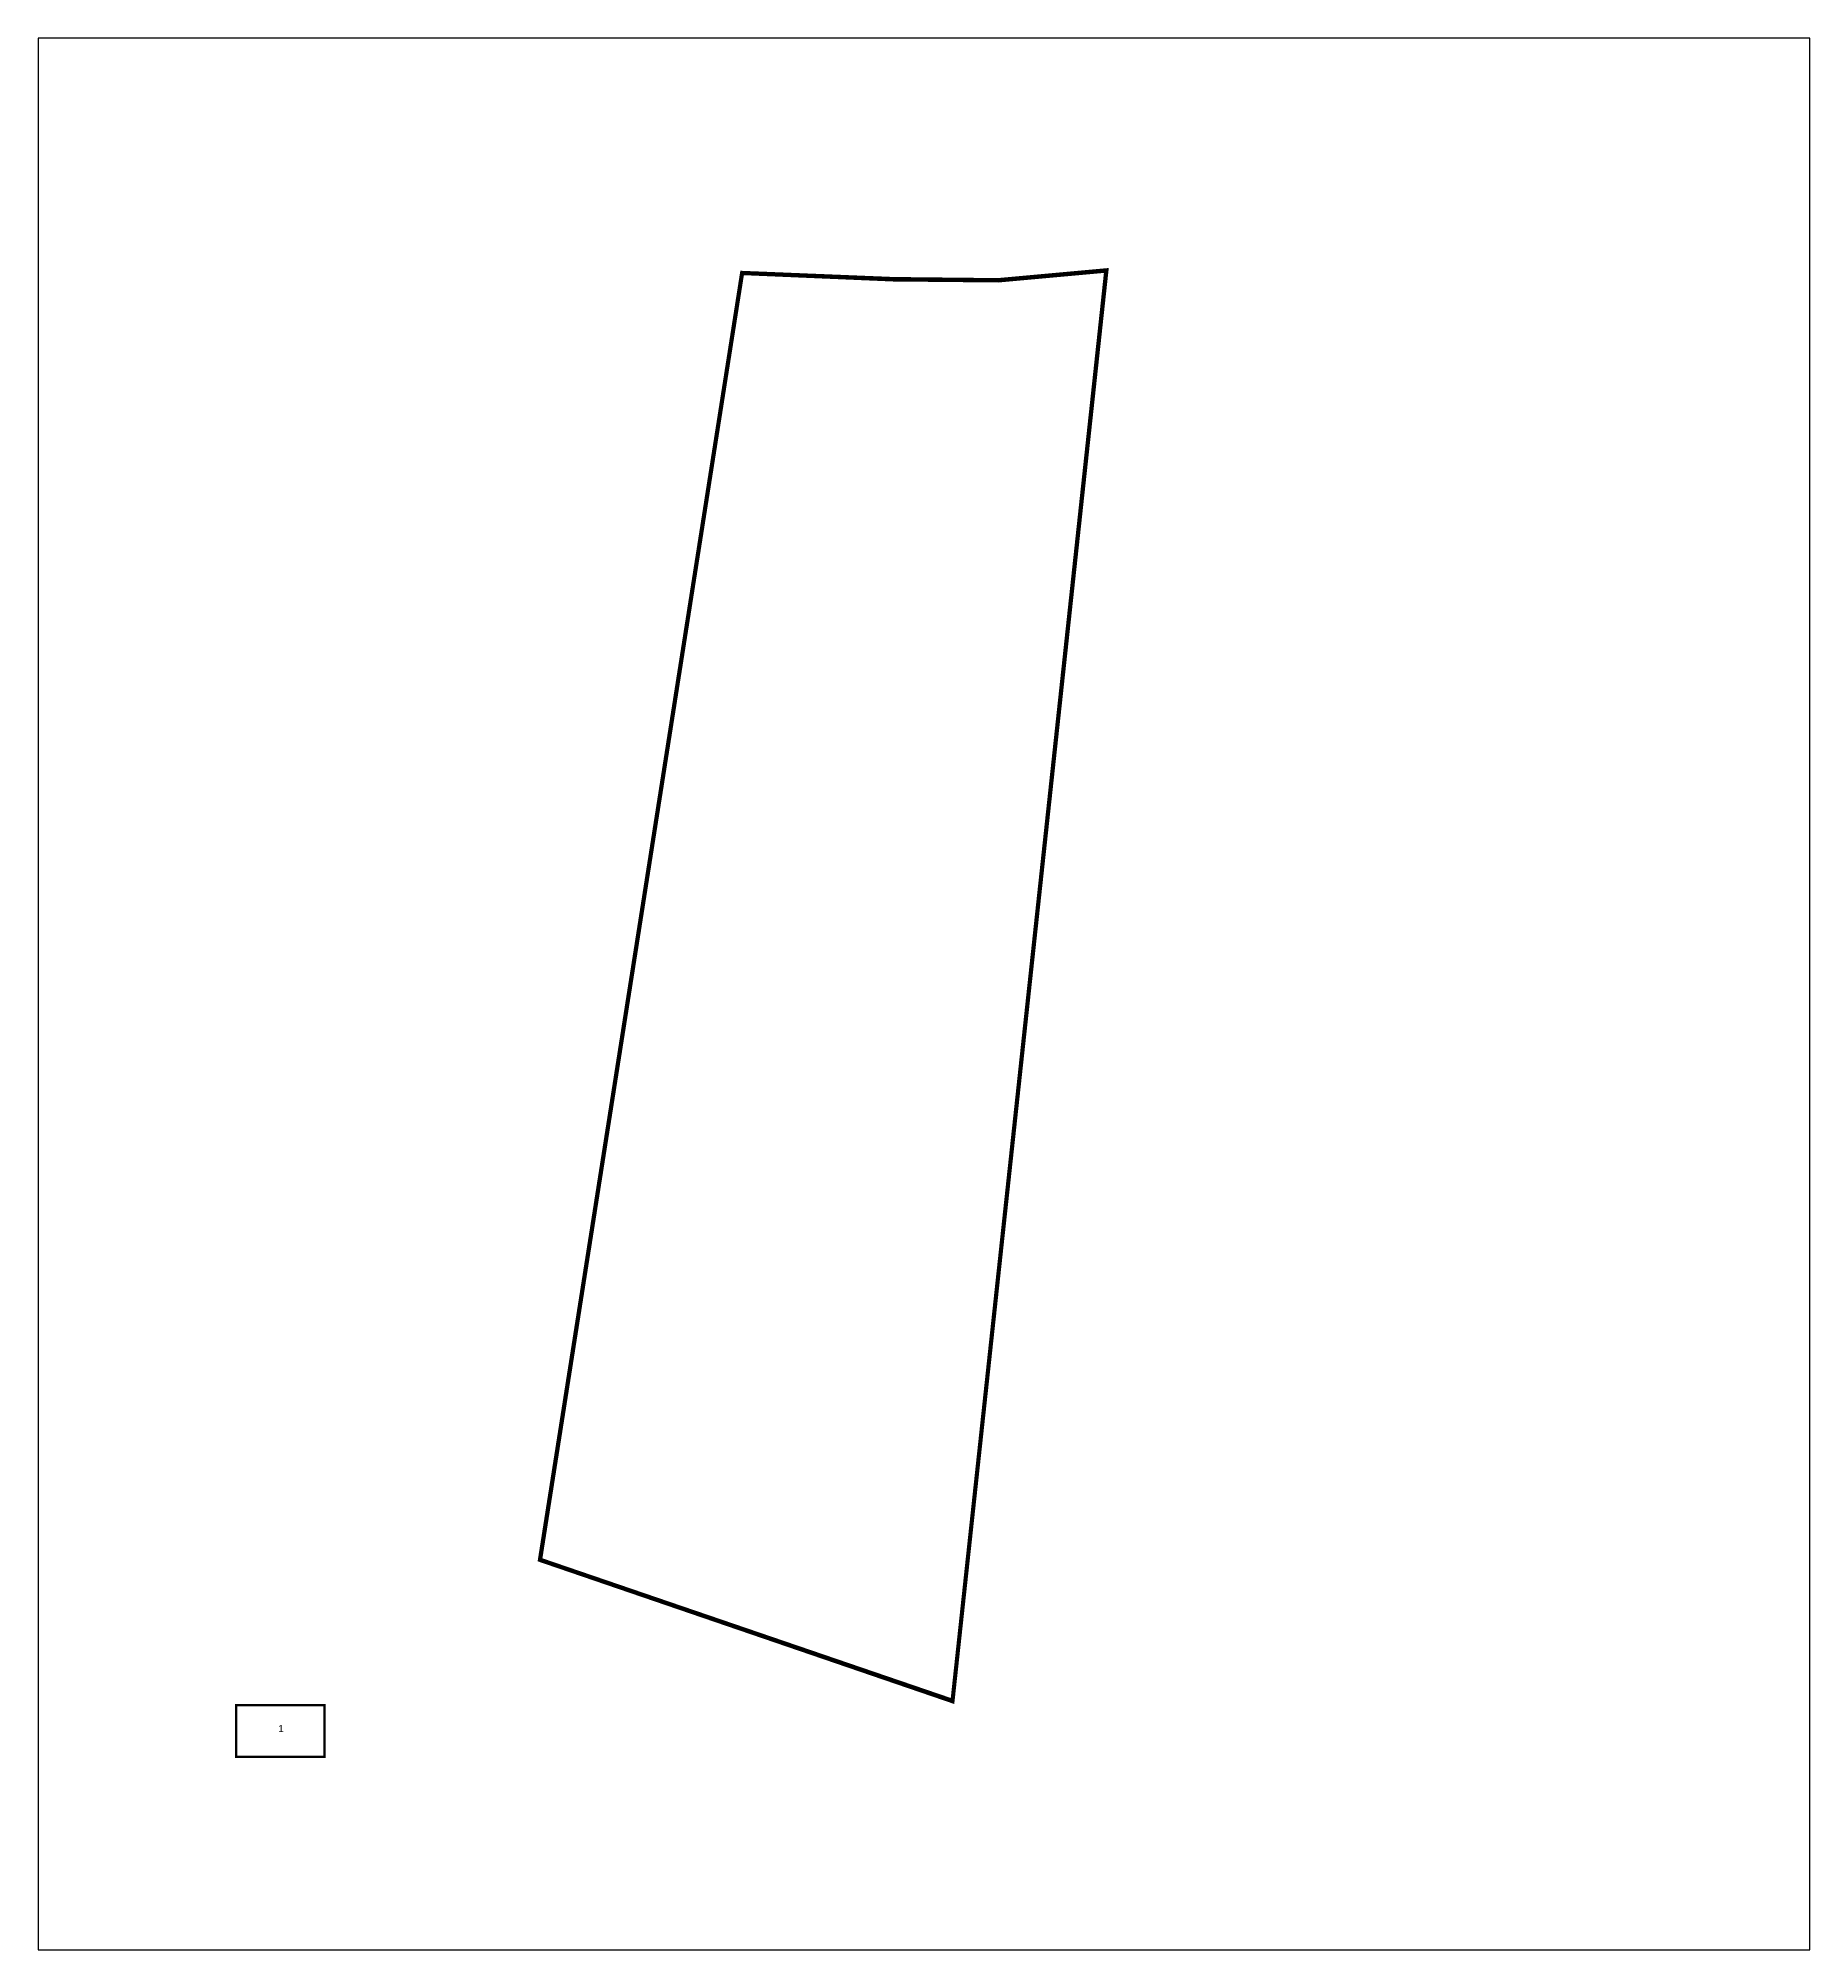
# Model space of a CAD drawing. Extents: x 185443 to 185633, y 654637 to 654842.
import ezdxf

# ---------------------------------------------------------------- set-up
doc = ezdxf.new("R2010")
doc.units = 0
doc.header["$LTSCALE"] = 25.4
doc.layers.add('hadpasa', color=255, linetype='Continuous')
doc.layers.add('pgvul1', color=150, linetype='Continuous', lineweight=30)
doc.layers.add('pgvul2', color=5, linetype='Continuous', lineweight=30)
doc.styles.add('style1', font='hebtxt')

# ---------------------------------------------------------------- blocks, each defined once
blk = doc.blocks.new('hadpasa')
at = {"layer": 'hadpasa', "const_width": 0.25}
blk.add_lwpolyline([(-4.82, -2.88), (-4.82, 2.64), (4.65, 2.64), (4.65, -2.88)], close=True, dxfattribs=at)
at = {"style": 'style1', "flags": 1}
for tag, p in [('SIZE', (-0.39, 1.6)), ('SCALE', (-0.35, 0.67)), ('PAGES', (-0.32, -1.12))]:
    blk.add_attdef(tag, p, '', height=0.75, dxfattribs=at)
at = {"style": 'style1'}
blk.add_attdef('PAGE', (-0.28, -0.22), '', height=0.75, dxfattribs=at)

msp = doc.modelspace()

# ---------------------------------------------------------------- linework, layer by layer
at = {"layer": 'hadpasa'}
msp.add_lwpolyline([(185632.73, 654841.94), (185442.73, 654841.94), (185442.73, 654636.94), (185632.73, 654636.94)], close=True, dxfattribs=at)
at = {"layer": 'pgvul1'}
msp.add_lwpolyline([(185518.37, 654816.6), (185534.41, 654815.94), (185545.67, 654815.82), (185557.09, 654816.86), (185540.63, 654663.84), (185496.74, 654678.87), (185518.37, 654816.6)], close=True, dxfattribs=at)
at = {"layer": 'pgvul2', "const_width": 0.4}
msp.add_lwpolyline([(185518.2, 654816.8), (185534.42, 654816.14), (185545.66, 654816.02), (185557.32, 654817.08), (185540.8, 654663.57), (185496.51, 654678.74)], close=True, dxfattribs=at)

# ---------------------------------------------------------------- block references
at = {"layer": 'hadpasa'}
msp.add_blockref('hadpasa', (185468.77, 654660.52), dxfattribs=at).add_auto_attribs({'PAGE': '1'})

doc.saveas('drawing.dxf')
